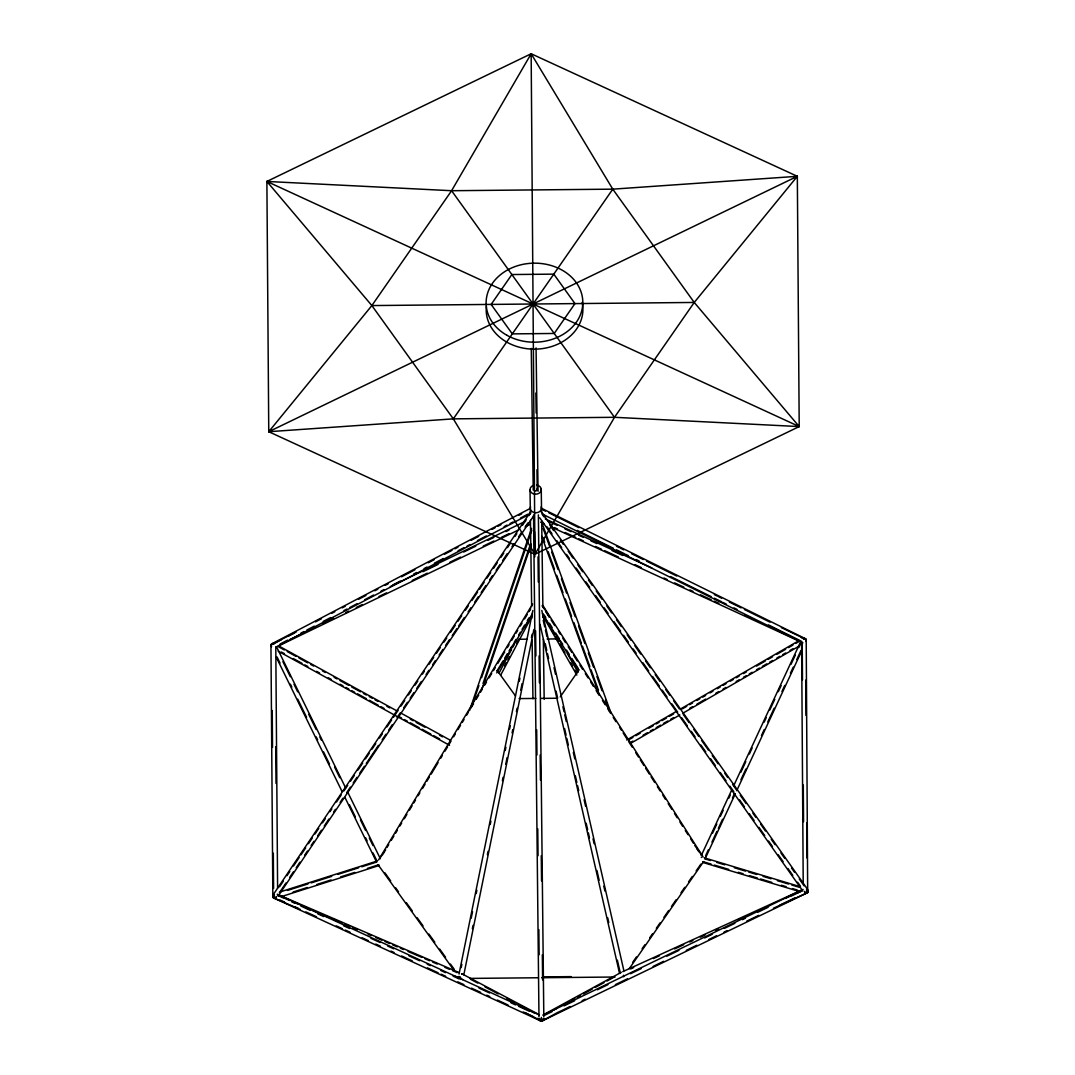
<?xml version="1.0" encoding="UTF-8"?>
<svg xmlns="http://www.w3.org/2000/svg" width="1075" height="1075" viewBox="0 0 1075 1075"><rect width="100%" height="100%" fill="white"/><g stroke="black" fill="none" stroke-linecap="round" stroke-linejoin="round"><path stroke-width="1.5" d="M459.993 978.505L459.831 977.336M623.661 976.732L623.406 975.294M781.364 627.639L806.21 639.464L807.674 892.613L541.451 1021.25L273.319 897.786L272.889 896.873L274.488 895.058M806.21 639.464L805.766 640.498M272.848 897.182L270.94 644.651L293.945 633.135M459.052 974.017L532.81 610.546M461.175 967.581L461.847 964.288M471.186 918.238L472.53 911.667M476.198 893.567L476.87 890.288M490.213 824.498L490.885 821.206M505.237 750.484L505.895 747.192M509.577 729.105L510.235 725.813M519.252 681.402L519.924 678.11M472.355 928.666L473.027 925.373M487.378 854.652L488.05 851.36M502.401 780.638L503.073 777.346M505.734 764.191L507.078 757.62M512.076 732.948L512.748 729.656M516.417 711.556L517.088 708.277M520.757 690.177L522.087 683.606M531.44 637.556L532.112 634.263M463.809 974.85L533.899 629.466M469.506 710.683L531.574 528.362M471.885 706.194L478.899 685.581M481.6 677.653L531.803 530.217M483.024 683.472L529.988 545.549M482.164 688.497L531.278 544.232M801.601 641.13L803.213 883.072M701.223 855.646L731.618 790.233M733.741 785.677L800.19 642.689M712.564 833.152L716.797 824.028M720.344 816.422L723.166 810.335M728.823 798.174L730.234 795.124M740.836 772.307L745.781 761.664M749.315 754.059L752.151 747.972M764.164 722.118L766.287 717.549M769.821 709.943L774.766 699.301M778.3 691.695L781.135 685.608M791.025 664.31L795.272 655.186M798.806 647.58L800.929 643.011M705.603 855.767L708.425 849.68M711.959 842.074L716.904 831.432M718.328 828.382L722.561 819.257M732.465 797.959L734.588 793.404M740.944 779.711L745.889 769.055M761.449 735.596L764.271 729.508M767.805 721.903L774.175 708.21M781.942 691.48L784.777 685.393M790.421 673.232L793.256 667.145M796.79 659.539L801.036 650.415M704.918 859.14L735.313 793.726M736.724 790.689L801.762 650.738M530.432 608.705L528.86 611.675L530.674 608.799M499.055 673.058L511.512 649.555M512.829 647.069L514.401 644.113M504.753 665.734L506.325 662.764M507.897 659.795L509.469 656.838M516.551 643.482L518.123 640.512M525.191 627.168L529.908 618.273M500.722 675.06L532.165 615.733M451.594 190.718L531.157 53.75L797.327 176.313L799.209 426.573L534.933 554.27L268.763 431.707L266.882 181.447L531.157 53.75L612.777 189.16L694.235 302.451L799.209 426.573L614.497 417.302L453.314 418.86L268.763 431.707L371.856 305.569L451.594 190.718L612.777 189.16L797.327 176.313L694.235 302.451L614.497 417.302L534.933 554.27L453.314 418.86L371.856 305.569L266.882 181.447L451.594 190.718L614.497 417.302M378.521 859.987L532.609 604.029M382.646 854.692L384.38 851.817M386.973 847.503L388.707 844.627M391.3 840.314L393.893 836.001M395.627 833.125L397.36 830.249M399.954 825.936L401.687 823.06M404.294 818.747L406.887 814.42M409.481 810.107L412.074 805.793M413.808 802.918L415.541 800.042M418.135 795.728L419.868 792.853M422.462 788.539L425.068 784.226M426.788 781.35L429.395 777.037M431.129 774.161L438.049 762.659M440.643 758.345L442.376 755.47M444.969 751.156L447.576 746.843M449.296 743.967L451.03 741.092M453.637 736.778L455.357 733.902M457.963 729.589L460.557 725.276M462.29 722.4L464.024 719.524M466.617 715.211L468.351 712.335M470.944 708.022L473.537 703.708M476.144 699.395L478.738 695.082M480.471 692.206L482.205 689.33M484.798 685.017L486.532 682.141M489.125 677.828L491.718 673.514M493.452 670.639L495.185 667.763M497.779 663.45L504.699 651.934M507.306 647.62L509.039 644.745M511.633 640.431L514.226 636.118M515.96 633.242L517.693 630.367M520.287 626.053L522.02 623.178M524.613 618.864L527.207 614.551M496.959 671.028L503.019 660.964M504.753 658.088L507.346 653.775M509.08 650.899L511.687 646.586M514.28 642.272L516.013 639.397M518.607 635.083L520.34 632.207M522.074 629.332L524.667 625.018M527.261 620.705L528.994 617.829M496.757 672.923L532.259 613.973M273.238 894.682L531.09 511.015M279.513 886.781L283.249 881.231M286.985 875.668L289.793 871.489M293.529 865.939L299.132 857.595M301 854.813L305.676 847.866M308.471 843.687L312.22 838.137M315.015 833.958L318.751 828.408M322.487 822.845L325.295 818.666M329.971 811.719L331.839 808.938M336.502 801.99L341.178 795.043M343.973 790.864L347.709 785.314M350.517 781.135L354.253 775.572M357.988 770.022L362.665 763.062M365.46 758.896L369.195 753.333M372.004 749.168L375.739 743.604M379.475 738.041L382.283 733.876M386.946 726.928L391.623 719.968M393.49 717.2L398.167 710.239M400.962 706.073L404.697 700.51M408.433 694.947L411.241 690.782M414.977 685.218L417.785 681.053M422.448 674.106L424.316 671.324M428.992 664.363L433.668 657.416M436.463 653.251L440.199 647.688M443.935 642.124L446.743 637.959M450.479 632.396L455.155 625.448M457.95 621.269L461.686 615.72M465.421 610.157L468.23 605.991M471.965 600.428L477.569 592.083M479.437 589.302L484.113 582.354M486.908 578.189L490.643 572.626M493.452 568.447L497.188 562.897M500.923 557.334L503.732 553.155M507.467 547.605L510.262 543.426M514.938 536.479L516.806 533.697M522.41 525.352L526.145 519.803M528.954 515.624L530.822 512.842M280.333 891.363L285.937 883.018M289.672 877.455L293.408 871.892M296.216 867.727L299.952 862.163M304.615 855.216L307.423 851.051M311.159 845.488L313.954 841.322M317.703 835.759L321.438 830.196M324.233 826.03L328.91 819.069M333.572 812.122L335.44 809.341M340.117 802.393L342.925 798.228M346.661 792.665L350.396 787.102M353.191 782.936L356.94 777.373M359.735 773.194L364.412 766.247M366.279 763.465L378.427 745.392M382.162 739.842L385.898 734.279M388.693 730.113L392.429 724.55M397.105 717.589L399.913 713.424M403.649 707.861L407.385 702.311M410.18 698.132L413.915 692.569M416.724 688.403L421.4 681.456M426.063 674.509L428.871 670.33M432.607 664.767L435.402 660.601M439.137 655.038L442.887 649.475M445.682 645.309L449.417 639.746M452.226 635.58L456.888 628.633M458.756 625.852L464.373 617.507M468.109 611.944L470.904 607.778M474.639 602.215L478.375 596.652M481.183 592.486L485.86 585.539M489.595 579.976L492.39 575.81M496.126 570.247L499.862 564.684M502.67 560.518L507.346 553.558M512.009 546.611L513.877 543.829M518.553 536.882L521.348 532.716M525.097 527.153L527.892 522.974M278.197 895.972L533.24 516.484M453.314 418.86L612.777 189.16M511.297 647.432L516.013 640.633M379.945 858.132L381.84 855.391M383.748 852.65L385.656 849.895M560.263 696.842L579.116 669.698M632.624 962.447L636.413 956.978M642.097 948.782L644.946 944.697M649.69 937.857L652.525 933.772M656.328 928.303L660.117 922.847M663.907 917.378L668.65 910.552M671.485 906.453L676.229 899.627M680.972 892.801L684.762 887.345M688.551 881.876L692.34 876.421M696.13 870.952L700.873 864.125M629.292 968.642L703.614 861.586M461.766 973.883L462.438 973.843M626.738 740.043L676.188 711.502M680.542 708.989L798.349 640.996M628.553 739.923L632.92 737.396M635.822 735.717L640.189 733.204M648.91 728.165L653.278 725.652M656.18 723.972L659.096 722.293M661.998 720.613L666.366 718.1M669.282 716.42L673.635 713.894M682.37 708.868L686.723 706.342M689.639 704.663L692.542 702.983M696.909 700.47L699.812 698.79M702.728 697.111L705.63 695.431M709.997 692.918L712.9 691.238M717.267 688.712L720.183 687.032M723.085 685.366L726.001 683.687M730.355 681.16L733.271 679.481M736.173 677.801L739.089 676.121M743.443 673.608L746.359 671.929M756.531 666.057L765.266 661.018M768.168 659.338L772.535 656.825M776.902 654.299L785.623 649.273M788.526 647.593L792.893 645.067M795.809 643.388L798.712 641.721M630.017 742.785L632.92 741.105M643.105 735.219L647.459 732.707M650.375 731.027L653.278 729.347M656.193 727.668L660.547 725.155M663.463 723.475L667.83 720.962M670.733 719.282L673.649 717.603M689.639 708.371L692.555 706.692M696.909 704.165L705.643 699.126M715.816 693.254L718.732 691.574M723.085 689.062L726.001 687.382M736.173 681.51L739.089 679.83M743.457 677.304L746.359 675.638M749.275 673.958L752.178 672.278M756.545 669.752L759.447 668.072M762.363 666.393L766.717 663.88M769.633 662.2L772.535 660.52M776.902 658.008L779.805 656.328M782.721 654.648L785.623 652.968M789.991 650.456L792.893 648.776M630.38 743.497L679.83 714.956M682.732 713.276L799.088 646.129M543.399 1014.773L621.31 972.311M554.015 1009.895L556.944 1008.296M565.773 1003.486L568.715 1001.887M571.645 1000.288L574.587 998.688M577.53 997.076L580.473 995.477M583.416 993.878L592.231 989.067M595.174 987.468L603.989 982.657M606.932 981.058L614.282 977.054M542.378 1020.807L558.557 1011.992M272.069 643.723L530.15 508.475M281.395 639.746L272.499 644.409A1.613 1.357 62.3 0 1 273.614 644.288M288.812 635.849L296.23 631.966M315.512 621.861L321.452 618.757M331.826 613.314L334.795 611.756M342.213 607.872L345.183 606.313M358.526 599.326L365.943 595.442M374.839 590.766L377.809 589.221M385.226 585.337L388.196 583.779M401.539 576.778L414.896 569.79M428.24 562.789L434.166 559.685M444.553 554.243L451.97 550.346M454.94 548.801L457.91 547.242M471.253 540.241L478.671 536.358M492.014 529.37L494.984 527.812M497.953 526.253L500.923 524.707M518.714 515.368L521.684 513.823M280.158 644.019L287.576 640.122M300.919 633.135L303.889 631.576M306.859 630.017L314.276 626.134M323.172 621.471L330.589 617.587M343.933 610.587L346.903 609.041M349.872 607.482L357.29 603.599M364.707 599.702L373.603 595.039M381.02 591.156L383.99 589.597M392.886 584.934L400.303 581.051M413.647 574.063L416.616 572.505M424.034 568.621L427.003 567.062M434.421 563.179L443.317 558.516M458.152 550.736L464.078 547.632M467.047 546.073L470.017 544.514M477.434 540.631L486.33 535.968M504.121 526.643L507.091 525.084M510.061 523.538L513.03 521.98M520.448 518.096L527.865 514.199M276.141 647.029L528.295 514.885M268.763 431.707L797.327 176.313M390.212 586.628L525.581 521.214M422.945 571.698L438.036 564.415M463.688 552.013L475.755 546.181M487.822 540.349L493.855 537.433M505.935 531.601L508.945 530.136M289.793 639.612L304.91 632.302M323.038 623.54L333.626 618.434M345.707 612.589L348.73 611.124M356.295 607.482L362.342 604.553M378.964 596.518L386.516 592.876M412.209 580.46L427.326 573.15M449.995 562.198L460.57 557.092M483.239 546.127L493.828 541.021M501.38 537.366L508.945 533.724M278.344 646.035L518.069 530.203M525.608 526.562L530.123 524.372M542.902 1015.19L802.219 889.898M544.42 1015.351L551.986 1011.696M564.079 1005.851L574.655 1000.744M597.324 989.793L607.899 984.673M630.568 973.722L641.157 968.615M666.849 956.199L678.943 950.354M704.636 937.938L712.188 934.282M724.281 928.437L734.857 923.331M742.408 919.676L745.432 918.225M757.526 912.379L768.101 907.26M790.783 896.308L801.359 891.202M559.538 1011.615L570.113 1006.509M582.18 1000.677L585.19 999.212M615.37 984.633L627.451 978.801M653.103 966.412L663.665 961.305M686.293 950.367L696.855 945.261M708.936 939.429L716.474 935.788M724.026 932.132L727.036 930.681M746.655 921.194L758.722 915.363M779.845 905.163L794.936 897.867M622.721 971.666L803.106 889.415M630.649 968.938L633.686 967.554M653.398 958.564L659.459 955.796M674.616 948.889L683.713 944.737M689.774 941.982L692.811 940.598M700.389 937.145L704.931 935.062M715.547 930.224L718.57 928.84M738.283 919.864L744.343 917.096M764.043 908.106L768.598 906.037M785.274 898.431L789.816 896.362M797.395 892.908L801.95 890.826M773.422 908.254L806.774 893.043M804.033 639.114L805.739 638.872M279.298 892.196L377.365 860.981M287.442 890.449L308.001 883.905M311.159 882.897L331.732 876.353M338.047 874.338L358.62 867.794M361.778 866.786L376.008 862.257M293.112 892.035L307.356 887.493M316.843 884.483L331.073 879.941M340.56 876.931L354.804 872.389M367.448 868.372L378.521 864.837A2.419 2.163 72.3 0 0 378.991 865.026M282.282 896.322L378.763 865.617M274.77 897.141L273.789 897.114M274.528 897.706L273.319 897.786M271.384 644.046L273.09 644.261M807.674 892.613L806.922 892.653M371.856 305.569L694.235 302.451M518.634 639.262L527.019 639.182M547.135 638.993L555.52 638.913M519.077 698.589L535.847 698.428M540.873 698.387L557.643 698.226M542.539 976.906L571.053 976.624M469.99 978.411L538.373 977.753M541.706 977.726L615.088 977.014M704.259 857.823L799.961 886.633M705.63 859.086L710.427 860.524M716.797 862.446L724.778 864.837M734.346 867.727L745.512 871.086M748.711 872.053L756.679 874.445M763.062 876.367L771.044 878.772M777.413 880.694L788.58 884.053M791.778 885.007L799.746 887.413M711.153 864.112L703.171 861.707A2.419 2.163 -73.2 0 1 702.714 861.895M714.337 865.066L728.689 869.393M738.27 872.268L743.053 873.706M749.436 875.628L757.405 878.033M760.603 878.987L771.769 882.36M781.337 885.236L786.121 886.673M792.503 888.595L797.287 890.033M702.956 862.486L798.658 891.296M277.82 894.507L459.065 972.579M285.157 898.539L289.766 900.527M292.843 901.844L297.453 903.833M305.125 907.139L309.734 909.127M312.798 910.444L317.407 912.433M325.093 915.739L329.703 917.728M332.766 919.058L341.984 923.022M345.062 924.339L349.671 926.327M352.734 927.658L357.343 929.633M368.093 934.269L371.171 935.586M375.78 937.575L381.921 940.222M384.998 941.552L389.593 943.527M392.671 944.858L397.28 946.847M400.357 948.163L403.421 949.494M408.03 951.469L421.857 957.422M424.921 958.752L429.53 960.741M432.607 962.058L437.216 964.047M444.889 967.352L449.498 969.341M452.575 970.658L457.184 972.647M274.219 898.203L300.328 909.45M455.451 976.275L460.06 978.263A2.419 1.371 -66.7 0 0 460.637 978.358M266.882 181.447L799.209 426.573M545.227 518.903L651.867 568.017M548.263 521.187L557.374 525.393M564.98 528.887L571.053 531.682M578.659 535.189L583.214 537.285M590.807 540.779L596.894 543.587M612.092 550.575L622.721 555.479M554.404 527.556L557.441 528.954M565.06 532.461L575.703 537.366M578.753 538.763L583.322 540.873M595.496 546.476L601.583 549.285M604.634 550.682L618.327 556.984M635.07 564.697L641.157 567.506M664.001 578.014L667.038 579.425M674.657 582.919L683.781 587.125M689.868 589.933L692.918 591.331M700.524 594.838L711.18 599.742M714.23 601.153L718.799 603.25M744.666 615.169L750.753 617.964M770.547 627.088L776.634 629.883M784.253 633.39L788.808 635.486M540.698 522.128L543.735 523.525M551.327 527.019L798.832 640.996M277.189 894.266L538.36 1014.518M278.062 895.556L284.149 898.351M291.768 901.858L294.805 903.255M300.892 906.064L310.03 910.27M317.649 913.777L323.736 916.572M343.516 925.696L349.603 928.491M370.915 938.3L380.053 942.506M387.658 946.013L393.746 948.822M408.97 955.823L419.626 960.741M427.245 964.235L430.282 965.646M440.938 970.55L445.507 972.647M453.113 976.154L459.2 978.962M478.993 988.073L489.649 992.978M510.961 1002.787L515.53 1004.897M518.567 1006.294L529.222 1011.199M280.038 900.003L284.593 902.1M295.235 906.991L298.272 908.388M305.878 911.896L316.507 916.787M336.273 925.884L342.347 928.692M345.384 930.09L349.953 932.186M362.1 937.79L368.188 940.585M375.78 944.078L380.348 946.188M390.977 951.079L394.014 952.477M401.62 955.984L412.262 960.875M427.46 967.876L438.089 972.781M441.126 974.178L445.695 976.275M457.856 981.878L463.93 984.673M471.522 988.167L480.646 992.373M486.72 995.168L489.77 996.565M497.362 1000.072L508.005 1004.964M523.202 1011.965L533.832 1016.869M536.882 1018.267L541.437 1020.363L541.397 1017.434M541.289 508.166L805.054 638.563M542.499 509.657L545.509 511.149M548.774 512.762L578.874 527.637M616.499 546.248L619.509 547.726M620.759 548.357L623.769 549.836M631.549 553.679L643.347 559.511M646.599 561.123L676.712 576.012M714.337 594.609L717.348 596.101M718.597 596.719L721.607 598.197M729.387 602.054L741.172 607.872M744.438 609.485L770.022 622.143M801.372 637.636L804.382 639.128M577.208 530.392L613.328 548.25M616.593 549.862L624.118 553.585M625.368 554.203L628.378 555.694M636.158 559.538L639.168 561.029M670.518 576.523L711.153 596.612M714.418 598.224L721.943 601.946M723.193 602.564L726.203 604.056M733.983 607.899L736.993 609.391M768.356 624.884L800.217 640.633M542.553 514.159L802.931 642.877M539.422 1014.8L462.022 973.856A2.419 2.244 -62.1 0 0 461.565 973.722M470.474 979.231L477.77 983.101M485.08 986.957L498.222 993.918M506.983 998.554L514.28 1002.411M521.59 1006.281L534.732 1013.228M459.764 978.102L462.68 979.647M525.473 1012.865L540.497 1020.82M278.815 646.008L397.441 711.18M400.37 712.792L450.17 740.151M278.452 646.733L284.311 649.958M287.24 651.558L296.028 656.395M298.957 657.994L307.746 662.832M310.675 664.431L313.604 666.043M322.392 670.867L325.322 672.48M334.11 677.304L337.039 678.916M339.969 680.529L348.757 685.353M351.686 686.965L360.474 691.789M363.404 693.402L366.333 695.014M369.262 696.613L372.192 698.226M375.121 699.838L378.051 701.451M386.839 706.275L389.768 707.887M410.274 719.148L413.203 720.761M416.132 722.36L424.921 727.197M439.567 735.233L442.497 736.845M281.448 652.041L284.378 653.64M293.166 658.478L301.954 663.302M304.883 664.914L307.813 666.513M316.601 671.351L319.53 672.95M328.318 677.788L331.248 679.387M340.036 684.224L342.965 685.823M345.895 687.436L348.824 689.048M351.753 690.661L354.683 692.26M357.612 693.872L366.4 698.696M369.33 700.309L378.118 705.133M381.047 706.745L383.977 708.358M398.623 716.407L401.553 718.006M404.482 719.618L407.412 721.231M410.341 722.843L419.129 727.668M422.058 729.28L430.847 734.104M433.776 735.717L439.635 738.928M278.17 651.154L449.525 745.284M806.425 889.912L808.118 892.008M559.833 640.216L562.722 644.234M694.813 845.541L701.639 855.015M497.188 670.491L515.476 695.928M384.81 872.725L390.682 880.909M395.587 887.722L398.529 891.807M406.363 902.718L412.249 910.888M417.14 917.701L423.026 925.884M428.898 934.054L434.784 942.238M439.675 949.05L445.561 957.234M450.465 964.047L454.376 969.489M378.078 864.743L453.999 970.349M540.779 510.921L807.674 889.509A2.419 1.236 -35.2 0 1 805.309 892.465M542.055 514.119L543.99 516.86M549.795 525.097L553.652 530.58M560.424 540.188L563.327 544.299M568.164 551.153L573.002 558.019M577.839 564.872L582.663 571.725M588.468 579.962L592.338 585.445M596.208 590.941L602.013 599.165M606.837 606.018L611.675 612.884M616.513 619.737L621.35 626.604M627.155 634.828L631.025 640.31M634.882 645.806L640.687 654.03M645.524 660.897L650.362 667.75M655.199 674.603L660.037 681.469M665.828 689.693L669.698 695.189M673.568 700.672L679.373 708.895M683.243 714.391L689.035 722.615M693.872 729.482L698.71 736.335M701.612 740.447L708.385 750.054M712.255 755.537L718.046 763.774M724.819 773.368L727.721 777.48M732.559 784.347L736.429 789.829M740.299 795.312L746.09 803.549M752.863 813.143L755.765 817.269M760.603 824.122L765.44 830.988M771.232 839.212L775.102 844.695M780.907 852.932L784.777 858.414M791.549 868.022L794.452 872.134M799.276 878.987L804.113 885.854M547.148 526.938L551.986 533.791M556.81 540.658L561.647 547.511M566.485 554.378L569.387 558.489M576.16 568.084L580.03 573.58M585.821 581.803L589.691 587.286M595.496 595.523L600.334 602.376M604.204 607.872L608.074 613.355M613.865 621.578L620.638 631.186M623.54 635.298L628.378 642.165M633.215 649.018L636.118 653.13M642.877 662.737L648.682 670.961M652.552 676.457L659.324 686.052M662.227 690.163L667.051 697.03M671.888 703.883L677.693 712.12M681.563 717.603L687.368 725.84M691.238 731.322L695.095 736.805M700.9 745.042L705.738 751.895M710.575 758.748L715.413 765.615M720.237 772.468L726.042 780.705M729.912 786.188L733.782 791.67M739.587 799.907L744.424 806.761M749.248 813.627L754.086 820.48M758.923 827.333L764.728 835.571M768.598 841.053L772.468 846.549M778.26 854.773L783.097 861.626M787.935 868.493L792.772 875.346M797.61 882.212L800.512 886.324M539.717 517.801L802.743 890.893M271.411 645.685L270.94 644.651M542.754 605.332L703.063 856.842M542.096 605.803L543.91 608.625M545.71 611.447L549.312 617.104L542.553 605.574M551.112 619.926L554.713 625.583M558.315 631.24L560.115 634.062M562.816 638.295L565.517 642.541M568.218 646.774L571.819 652.431M573.62 655.253L577.221 660.91M579.922 665.143L582.637 669.389M585.337 673.622L588.038 677.868M590.739 682.101L593.44 686.347M596.141 690.58L598.842 694.826M602.443 700.47L605.144 704.716M607.845 708.949L610.546 713.195M613.247 717.428L615.948 721.674M619.563 727.318L621.363 730.14M623.164 732.975L626.765 738.619M628.566 741.454L632.167 747.098M635.768 752.755L638.469 756.988M640.27 759.823L643.871 765.467M645.672 768.303L649.273 773.946M651.074 776.782L654.688 782.425M657.389 786.672L660.09 790.904M662.791 795.151L665.492 799.383M668.193 803.63L671.794 809.273M674.495 813.52L677.196 817.752M679.897 821.999L682.598 826.232M685.299 830.464L688 834.711M690.714 838.943L693.415 843.19M697.017 848.833L698.817 851.669M543.99 614.752L545.791 617.574M549.392 623.231L552.093 627.464M555.708 633.121L559.309 638.765M566.512 650.079L569.212 654.312M571.913 658.558L578.216 668.448M542.445 613.812L578.471 670.33M567.21 653.398L578.041 672.292M545.012 617.964L546.678 620.866M548.357 623.769L550.857 628.122M552.523 631.038L554.189 633.941M555.856 636.843L558.355 641.211M560.021 644.113L565.02 652.834M570.865 662.993L572.532 665.909M575.031 670.263L576.697 673.165M542.673 615.491L576.858 675.06M277.014 647.755L345.653 787.921M347.87 792.436L380.348 858.75M282.927 661.663L290.317 676.726M293.999 684.264L297.694 691.803M308.767 714.405L316.144 729.482M319.839 737.02L321.317 740.03M334.594 767.16L339.767 777.709M360.434 819.916L365.594 830.464M369.289 837.989L372.971 845.528M277.081 657L280.024 663.033M290.358 684.13L291.836 687.14M297.735 699.193L306.59 717.28M316.198 736.872L317.663 739.896M323.575 751.949L329.474 764.002M349.402 804.705L355.314 816.758M365.634 837.855L367.113 840.865M373.025 852.932L376.707 860.47M276.342 657.336L342.038 791.482M344.981 797.502L376.72 862.311M541.612 521.953L610.815 712.483M543.157 528.524L549.446 545.845M551.73 552.147L558.019 569.468M561.446 578.914L566.592 593.091M570.032 602.538L575.179 616.701M578.605 626.161L584.894 643.482M588.334 652.928L593.481 667.091M596.907 676.538L602.054 690.714M605.48 700.161L609.485 711.18M542.996 537.527L544.702 542.243M548.143 551.69L554.431 569.011M556.716 575.313L563.004 592.634M565.289 598.936L571.577 616.257M573.875 622.546L581.306 643.025M582.448 646.169L589.879 666.634M591.022 669.792L598.466 690.257M541.666 536.223L599.42 695.256M541.8 610.412L623.903 970.806M543.238 620.356L544.716 626.873M545.468 630.138L546.947 636.655M554.015 667.642L555.493 674.159M562.924 706.786L564.039 711.677M564.778 714.929L566.27 721.459M573.324 752.433L574.816 758.963M584.101 799.733L585.593 806.25M593.024 838.863L594.139 843.754M603.801 886.163L604.916 891.054M545.267 643.791L546.758 650.321M547.497 653.587L548.613 658.478M556.044 691.091L557.535 697.608M564.59 728.595L566.082 735.112M566.821 738.377L568.312 744.894M575.367 775.881L576.858 782.412M577.597 785.664L578.713 790.555M586.144 823.168L587.635 829.698M588.374 832.964L589.49 837.855M596.921 870.468L599.151 880.25M607.697 917.754L608.813 922.646M617.359 960.15L620.329 973.197M540.026 624.387L619.536 973.359M541.249 489.071L541.572 512.641M541.692 520.972L542.888 607.254M542.982 613.946L543.036 617.292M543.332 639.061L544.178 699.341M536.062 347.924L538.064 491.288M535.888 393.007L536.17 413.015M536.962 469.694L537.245 489.689M531.265 348.381L533.24 490.079M530.029 490.133L530.365 513.716M530.445 520.381L531.655 606.649M531.776 615.021L531.816 618.367M532.125 640.136L532.945 698.737M541.437 1020.524L541.437 1021.237L541.424 1019.275M538.387 514.871L543.816 1016.883M538.038 556.863L538.306 582.045M539.112 655.911L539.395 682.773M540.174 754.973L540.456 780.154M541.263 855.713L541.545 880.895M542.337 954.775L542.62 979.957M534.544 531.708L534.812 556.89M535.605 630.756L535.888 655.952M536.68 729.817L536.949 754.999M537.755 828.879L538.051 855.74M538.844 929.62L539.112 954.802M533.549 514.925L538.978 1016.923M805.712 680.139L805.981 715.386M806.788 822.805L807.056 858.065M802.205 643.078L802.488 679.803M803.28 784.965L803.562 821.703M531.157 53.75L534.933 554.27M275.791 646.881L277.605 888.152M275.738 746.668L276.02 783.393M272.244 710.481L272.512 747.407M273.319 853.16L273.587 888.407M541.249 506.701A5.644 4.609 -0.8 0 1 535.928 512.788A5.644 4.609 -0.8 0 1 530.526 506.809M536.774 485.08A5.644 4.609 -0.8 0 1 540.537 491.853A5.644 4.609 -0.8 0 1 531.467 492.726A5.644 4.609 -0.8 0 1 533.308 485.416M537.03 488.923A1.613 1.317 -0.8 0 1 537.043 490.24M536.304 490.805A1.613 1.317 -0.8 0 1 534.692 490.67M543.681 1018.442A2.419 2.244 61.4 0 1 539.462 1019.678M541.128 1020.121A1.613 1.492 61.4 0 1 540.308 1019.597M543.399 1019.637A2.419 2.244 -62.1 0 1 539.247 1019.463M541.115 1020.162A1.613 1.492 -62.1 0 1 540.295 1019.718M459.401 977.793A2.419 2.244 -62.1 0 1 458.823 976.49M461.86 973.802A2.419 1.371 -66.7 0 1 462.357 974.098M459.549 977.444A2.419 1.371 -66.7 0 1 459.549 976.584M276.544 896.483A2.419 1.371 -66.7 0 1 276.329 896.94M275.119 898.189A2.419 1.371 -66.7 0 1 273.668 896.967M274.743 897.544A1.613 0.914 -66.7 0 1 274.3 897.168M276.369 898.163A2.419 2.163 72.3 0 1 273.467 894.507M272.875 644.355A2.419 1.209 -61.2 0 1 273.52 643.791M803.616 638.657A2.419 1.223 60 0 1 804.275 639.208M701.303 857.447A2.419 2.163 -73.2 0 1 701.76 857.312M807.889 890.718A2.419 2.163 -73.2 0 1 807.849 891.215M807.715 891.699A2.419 2.163 -73.2 0 1 804.624 893.043M807.298 891.807A2.419 1.384 65.5 0 1 805.538 892.855M804.624 891.82A2.419 1.384 65.5 0 1 804.396 891.363M803.388 638.416A2.419 2.029 -63.7 0 1 805.807 641.049M543.789 1018.737A2.419 0.847 -0.6 0 1 541.679 1019.436A2.419 0.847 -0.6 0 1 539.207 1018.952M275.657 897.598A2.419 1.25 33.9 0 1 273.399 895.892A2.419 1.25 33.9 0 1 273.695 894.373M271.558 646.693A2.419 2.029 62.3 0 1 273.749 643.549M460.664 977.484A2.419 1.451 11.5 0 1 460.194 977.336M459.751 977.135A2.419 1.451 11.5 0 1 459.065 976.597M582.139 302.397A48.362 39.52 -0.8 0 1 536.868 349.106A48.362 39.52 -0.8 0 1 486.37 306.59M511.861 274.542L491.127 304.413L512.305 333.882L554.23 333.465L574.964 303.607L553.786 274.138L511.861 274.542M506.889 335.266A48.362 39.52 -0.8 0 0 582.65 305.73A48.362 39.52 -0.8 0 0 513.837 267.03A48.362 39.52 -0.8 0 0 506.889 335.266"/></g></svg>
